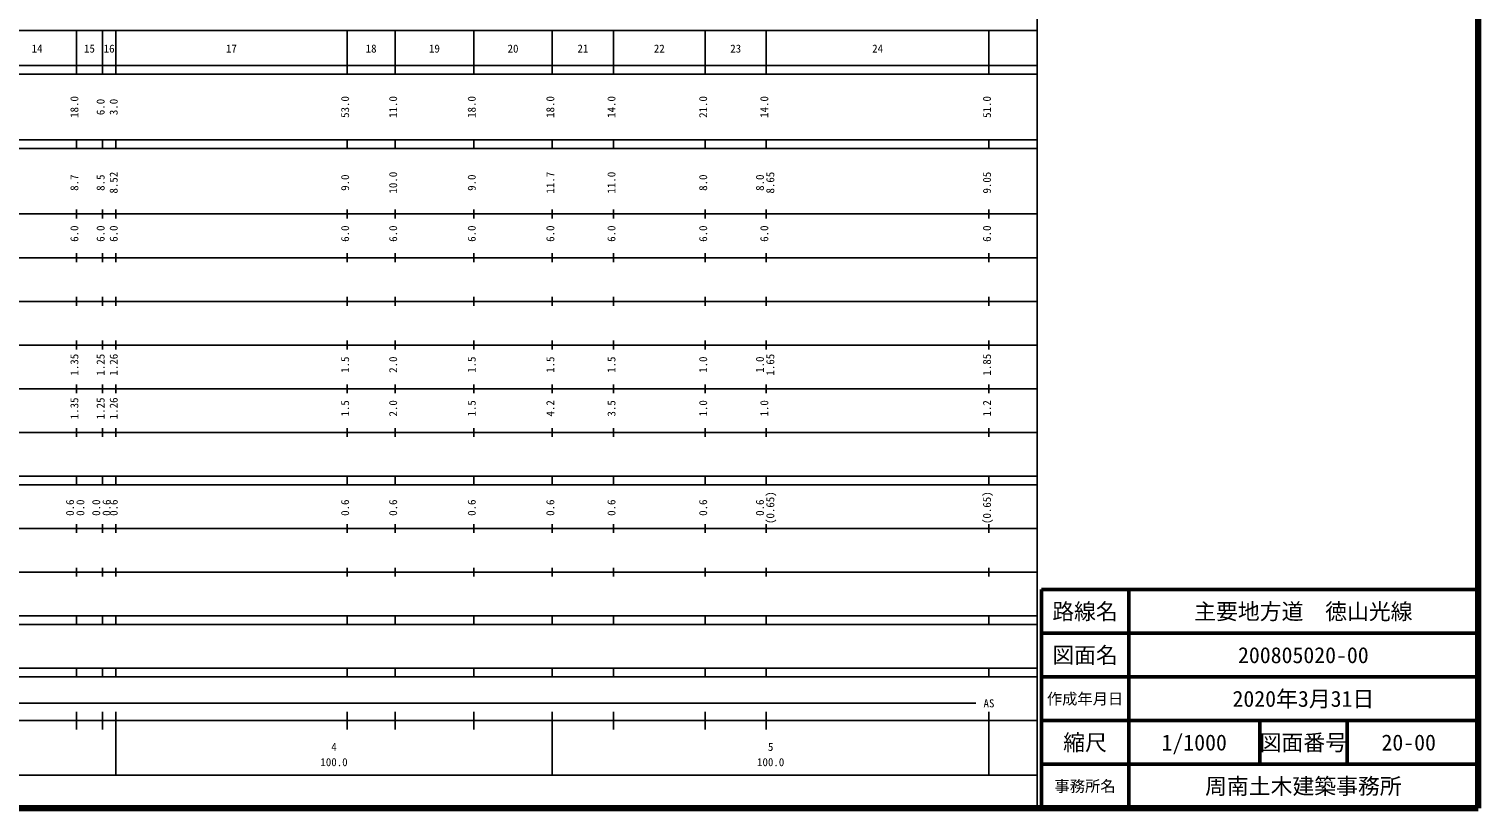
# Model space of a CAD drawing. Units: millimetres on the paper, enlarged 1000 times. Extents: x 40000 to 680000, y 20000 to 380000.
# Drawn here: x 348142 to 680000, y 20000 to 198357 of the extents above; entities that cross this region are included whole.
import ezdxf
from ezdxf.enums import TextEntityAlignment as Align

# ---------------------------------------------------------------- set-up
doc = ezdxf.new("R2010")
doc.units = ezdxf.units.MM
doc.header["$LTSCALE"] = 1000
for name, color, linetype, lineweight in [('M-TTL', 2, 'Continuous', 140), ('M-TTL-BAND', 7, 'Continuous', 25), ('M-TTL-FRAM', 2, 'Continuous', 50), ('M-TTL-LINE', 7, 'Continuous', 50)]:
    doc.layers.add(name, color=color, linetype=linetype, lineweight=lineweight)
doc.layers.add('M-TTL-TXT', color=7, linetype='Continuous')
doc.styles.add('ＭＳ ゴシック', font='')
doc.styles.get('ＭＳ ゴシック').set_extended_font_data('MS Gothic')

msp = doc.modelspace()

# ---------------------------------------------------------------- linework, layer by layer
at = {"layer": 'M-TTL'}
for p, q in [((680000, 20000), (680000, 380000)), ((40000, 20000), (680000, 20000))]:
    msp.add_line(p, q, dxfattribs=at)
at = {"layer": 'M-TTL-BAND'}
for p, q in [((579000, 20000), (579000, 370000)), ((68000, 198000), (579000, 198000)), ((359000, 188000), (359000, 198000)), ((365000, 188000), (365000, 198000)), ((368000, 188000), (368000, 198000)), ((421000, 188000), (421000, 198000)), ((432000, 188000), (432000, 198000)), ((450000, 188000), (450000, 198000)), ((468000, 188000), (468000, 198000)), ((482000, 188000), (482000, 198000)), ((503000, 188000), (503000, 198000)), ((517000, 188000), (517000, 198000)), ((568000, 188000), (568000, 198000)), ((40000, 190000), (579000, 190000)), ((40000, 188000), (579000, 188000)), ((40000, 173000), (579000, 173000)), ((359000, 171000), (359000, 173000)), ((365000, 171000), (365000, 173000)), ((368000, 171000), (368000, 173000)), ((421000, 171000), (421000, 173000)), ((432000, 171000), (432000, 173000)), ((450000, 171000), (450000, 173000)), ((468000, 171000), (468000, 173000)), ((482000, 171000), (482000, 173000)), ((503000, 171000), (503000, 173000)), ((517000, 171000), (517000, 173000)), ((568000, 171000), (568000, 173000)), ((40000, 171000), (579000, 171000)), ((40000, 156000), (579000, 156000)), ((359000, 155000), (359000, 157000)), ((365000, 155000), (365000, 157000)), ((368000, 155000), (368000, 157000)), ((421000, 155000), (421000, 157000)), ((432000, 155000), (432000, 157000)), ((450000, 155000), (450000, 157000)), ((468000, 155000), (468000, 157000)), ((482000, 155000), (482000, 157000)), ((503000, 155000), (503000, 157000)), ((517000, 155000), (517000, 157000)), ((568000, 155000), (568000, 157000)), ((359000, 145000), (359000, 147000)), ((365000, 145000), (365000, 147000)), ((368000, 145000), (368000, 147000)), ((421000, 145000), (421000, 147000)), ((432000, 145000), (432000, 147000)), ((450000, 145000), (450000, 147000)), ((468000, 145000), (468000, 147000)), ((482000, 145000), (482000, 147000)), ((503000, 145000), (503000, 147000)), ((517000, 145000), (517000, 147000)), ((568000, 145000), (568000, 147000)), ((46000, 146000), (579000, 146000)), ((359000, 135000), (359000, 137000)), ((365000, 135000), (365000, 137000)), ((368000, 135000), (368000, 137000)), ((421000, 135000), (421000, 137000)), ((432000, 135000), (432000, 137000)), ((450000, 135000), (450000, 137000)), ((468000, 135000), (468000, 137000)), ((482000, 135000), (482000, 137000)), ((503000, 135000), (503000, 137000)), ((517000, 135000), (517000, 137000)), ((568000, 135000), (568000, 137000)), ((52000, 136000), (579000, 136000)), ((359000, 125000), (359000, 127000)), ((365000, 125000), (365000, 127000)), ((368000, 125000), (368000, 127000)), ((421000, 125000), (421000, 127000)), ((432000, 125000), (432000, 127000)), ((450000, 125000), (450000, 127000)), ((468000, 125000), (468000, 127000)), ((482000, 125000), (482000, 127000)), ((503000, 125000), (503000, 127000)), ((517000, 125000), (517000, 127000)), ((568000, 125000), (568000, 127000)), ((46000, 126000), (579000, 126000)), ((359000, 115000), (359000, 117000)), ((365000, 115000), (365000, 117000)), ((368000, 115000), (368000, 117000)), ((421000, 115000), (421000, 117000)), ((432000, 115000), (432000, 117000)), ((450000, 115000), (450000, 117000)), ((468000, 115000), (468000, 117000)), ((482000, 115000), (482000, 117000)), ((503000, 115000), (503000, 117000)), ((517000, 115000), (517000, 117000)), ((568000, 115000), (568000, 117000)), ((52000, 116000), (579000, 116000)), ((359000, 105000), (359000, 107000)), ((365000, 105000), (365000, 107000)), ((368000, 105000), (368000, 107000)), ((421000, 105000), (421000, 107000)), ((432000, 105000), (432000, 107000)), ((450000, 105000), (450000, 107000)), ((468000, 105000), (468000, 107000)), ((482000, 105000), (482000, 107000)), ((503000, 105000), (503000, 107000)), ((517000, 105000), (517000, 107000)), ((568000, 105000), (568000, 107000)), ((46000, 106000), (579000, 106000)), ((40000, 96000), (579000, 96000)), ((40000, 94000), (579000, 94000)), ((359000, 94000), (359000, 96000)), ((365000, 94000), (365000, 96000)), ((368000, 94000), (368000, 96000)), ((421000, 94000), (421000, 96000)), ((432000, 94000), (432000, 96000)), ((450000, 94000), (450000, 96000)), ((468000, 94000), (468000, 96000)), ((482000, 94000), (482000, 96000)), ((503000, 94000), (503000, 96000)), ((517000, 94000), (517000, 96000)), ((568000, 94000), (568000, 96000)), ((49000, 84000), (579000, 84000)), ((359000, 83000), (359000, 85000)), ((365000, 83000), (365000, 85000)), ((368000, 83000), (368000, 85000)), ((421000, 83000), (421000, 85000)), ((432000, 83000), (432000, 85000)), ((450000, 83000), (450000, 85000)), ((468000, 83000), (468000, 85000)), ((482000, 83000), (482000, 85000)), ((503000, 83000), (503000, 85000)), ((517000, 83000), (517000, 85000)), ((568000, 83000), (568000, 85000)), ((40000, 74000), (579000, 74000)), ((359000, 73000), (359000, 75000)), ((365000, 73000), (365000, 75000)), ((368000, 73000), (368000, 75000)), ((421000, 73000), (421000, 75000)), ((432000, 73000), (432000, 75000)), ((450000, 73000), (450000, 75000)), ((468000, 73000), (468000, 75000)), ((482000, 73000), (482000, 75000)), ((503000, 73000), (503000, 75000)), ((517000, 73000), (517000, 75000)), ((568000, 73000), (568000, 75000)), ((40000, 64000), (579000, 64000)), ((359000, 62000), (359000, 64000)), ((365000, 62000), (365000, 64000)), ((368000, 62000), (368000, 64000)), ((421000, 62000), (421000, 64000)), ((432000, 62000), (432000, 64000)), ((450000, 62000), (450000, 64000)), ((468000, 62000), (468000, 64000)), ((482000, 62000), (482000, 64000)), ((503000, 62000), (503000, 64000)), ((517000, 62000), (517000, 64000)), ((568000, 62000), (568000, 64000)), ((40000, 62000), (579000, 62000)), ((40000, 52000), (579000, 52000)), ((40000, 50000), (579000, 50000)), ((359000, 50000), (359000, 52000)), ((365000, 50000), (365000, 52000)), ((368000, 50000), (368000, 52000)), ((421000, 50000), (421000, 52000)), ((432000, 50000), (432000, 52000)), ((450000, 50000), (450000, 52000)), ((468000, 50000), (468000, 52000)), ((482000, 50000), (482000, 52000)), ((503000, 50000), (503000, 52000)), ((517000, 50000), (517000, 52000)), ((568000, 50000), (568000, 52000)), ((71000, 44000), (565000, 44000)), ((40000, 40000), (579000, 40000)), ((359000, 38000), (359000, 42000)), ((365000, 38000), (365000, 42000)), ((368000, 27500), (368000, 42000)), ((421000, 38000), (421000, 42000)), ((432000, 38000), (432000, 42000)), ((450000, 38000), (450000, 42000)), ((468000, 27500), (468000, 42000)), ((482000, 38000), (482000, 42000)), ((503000, 38000), (503000, 42000)), ((517000, 38000), (517000, 42000)), ((568000, 27500), (568000, 42000)), ((68000, 27500), (579000, 27500))]:
    msp.add_line(p, q, dxfattribs=at)
at = {"layer": 'M-TTL-FRAM'}
for p, q in [((680000, 70000), (580000, 70000)), ((580000, 70000), (580000, 20000))]:
    msp.add_line(p, q, dxfattribs=at)
at = {"layer": 'M-TTL-LINE'}
for p, q in [((600000, 70000), (600000, 20000)), ((680000, 60000), (580000, 60000)), ((680000, 50000), (580000, 50000)), ((680000, 40000), (580000, 40000)), ((630000, 40000), (630000, 30000)), ((650000, 40000), (650000, 30000)), ((680000, 30000), (580000, 30000))]:
    msp.add_line(p, q, dxfattribs=at)

# ---------------------------------------------------------------- texts
at = {"layer": 'M-TTL-BAND', "style": 'ＭＳ ゴシック'}
for s, p in [('14', (350000, 192405)), ('15', (362000, 192405)), ('16', (366500, 192405)), ('17', (394500, 192405)), ('18', (426500, 192405)), ('19', (441000, 192405)), ('20', (459000, 192405)), ('21', (475000, 192405)), ('22', (492500, 192405)), ('23', (510000, 192405)), ('24', (542500, 192405)), ('AS', (568000, 42500)), ('4', (418000, 32523)), ('5', (518000, 32523)), ('100.0', (418000, 29033)), ('100.0', (518000, 29033))]:
    msp.add_text(s, height=1833, dxfattribs=at).set_placement(p, align=Align.BOTTOM_CENTER)
for s, p in [('18.0', (360000, 180500)), ('53.0', (422000, 180500)), ('11.0', (433000, 180500)), ('18.0', (451000, 180500)), ('18.0', (469000, 180500)), ('14.0', (483000, 180500)), ('21.0', (504000, 180500)), ('14.0', (518000, 180500)), ('51.0', (569000, 180500)), ('6.0', (366000, 180500)), ('3.0', (369000, 180500)), ('8.7', (360000, 163174)), ('8.5', (366000, 163174)), ('8.52', (369000, 163174)), ('9.0', (422000, 163174)), ('10.0', (433000, 163174)), ('9.0', (451000, 163174)), ('11.7', (469000, 163174)), ('11.0', (483000, 163174)), ('8.0', (504000, 163174)), ('8.0', (517000, 163174)), ('8.65', (519370, 163174)), ('9.05', (569000, 163174)), ('6.0', (360000, 151500)), ('6.0', (366000, 151500)), ('6.0', (369000, 151500)), ('6.0', (422000, 151500)), ('6.0', (433000, 151500)), ('6.0', (451000, 151500)), ('6.0', (469000, 151500)), ('6.0', (483000, 151500)), ('6.0', (504000, 151500)), ('6.0', (518000, 151500)), ('6.0', (569000, 151500)), ('1.35', (360000, 121500)), ('1.25', (366000, 121500)), ('1.26', (369000, 121500)), ('1.5', (422000, 121500)), ('2.0', (433000, 121500)), ('1.5', (451000, 121500)), ('1.5', (469000, 121500)), ('1.5', (483000, 121500)), ('1.0', (504000, 121500)), ('1.0', (517000, 121500)), ('1.65', (519370, 121500)), ('1.85', (569000, 121500)), ('1.35', (360000, 111500)), ('1.25', (366000, 111500)), ('1.26', (369000, 111500)), ('1.5', (422000, 111500)), ('2.0', (433000, 111500)), ('1.5', (451000, 111500)), ('4.2', (469000, 111500)), ('3.5', (483000, 111500)), ('1.0', (504000, 111500)), ('1.0', (518000, 111500)), ('1.2', (569000, 111500)), ('0.6', (359000, 88764)), ('0.0', (361370, 88764)), ('0.0', (365000, 88764)), ('0.6', (367370, 88764)), ('0.6', (369000, 88764)), ('0.6', (422000, 88764)), ('0.6', (433000, 88764)), ('0.6', (451000, 88764)), ('0.6', (469000, 88764)), ('0.6', (483000, 88764)), ('0.6', (504000, 88764)), ('0.6', (517000, 88764)), ('(0.65)', (519370, 88764)), ('(0.65)', (569000, 88764))]:
    msp.add_text(s, height=1833, rotation=90, dxfattribs=at).set_placement(p, align=Align.BOTTOM_CENTER)
at = {"layer": 'M-TTL-TXT', "style": 'ＭＳ ゴシック'}
for s, height, p in [('路線名', 3666, (590000, 65000)), ('路線名', 3666, (590000, 65000)), ('主要地方道\u3000徳山光線', 3666, (640000, 65000)), ('図面名', 3666, (590000, 55000)), ('図面名', 3666, (590000, 55000)), ('200805020-00', 3666, (640000, 55000)), ('作成年月日', 2566, (590000, 45000)), ('作成年月日', 2566, (590000, 45000)), ('2020年3月31日', 3666, (640000, 45000)), ('縮尺', 3666, (590000, 35000)), ('縮尺', 3666, (590000, 35000)), ('1/1000', 3666, (615000, 35000)), ('図面番号', 3666, (640000, 35000)), ('図面番号', 3666, (640000, 35000)), ('20-00', 3666, (664125, 35000)), ('事務所名', 2566, (590000, 25000)), ('事務所名', 2566, (590000, 25000)), ('周南土木建築事務所', 3666, (640000, 25000))]:
    msp.add_text(s, height=height, dxfattribs=at).set_placement(p, align=Align.MIDDLE_CENTER)

doc.saveas('drawing.dxf')
